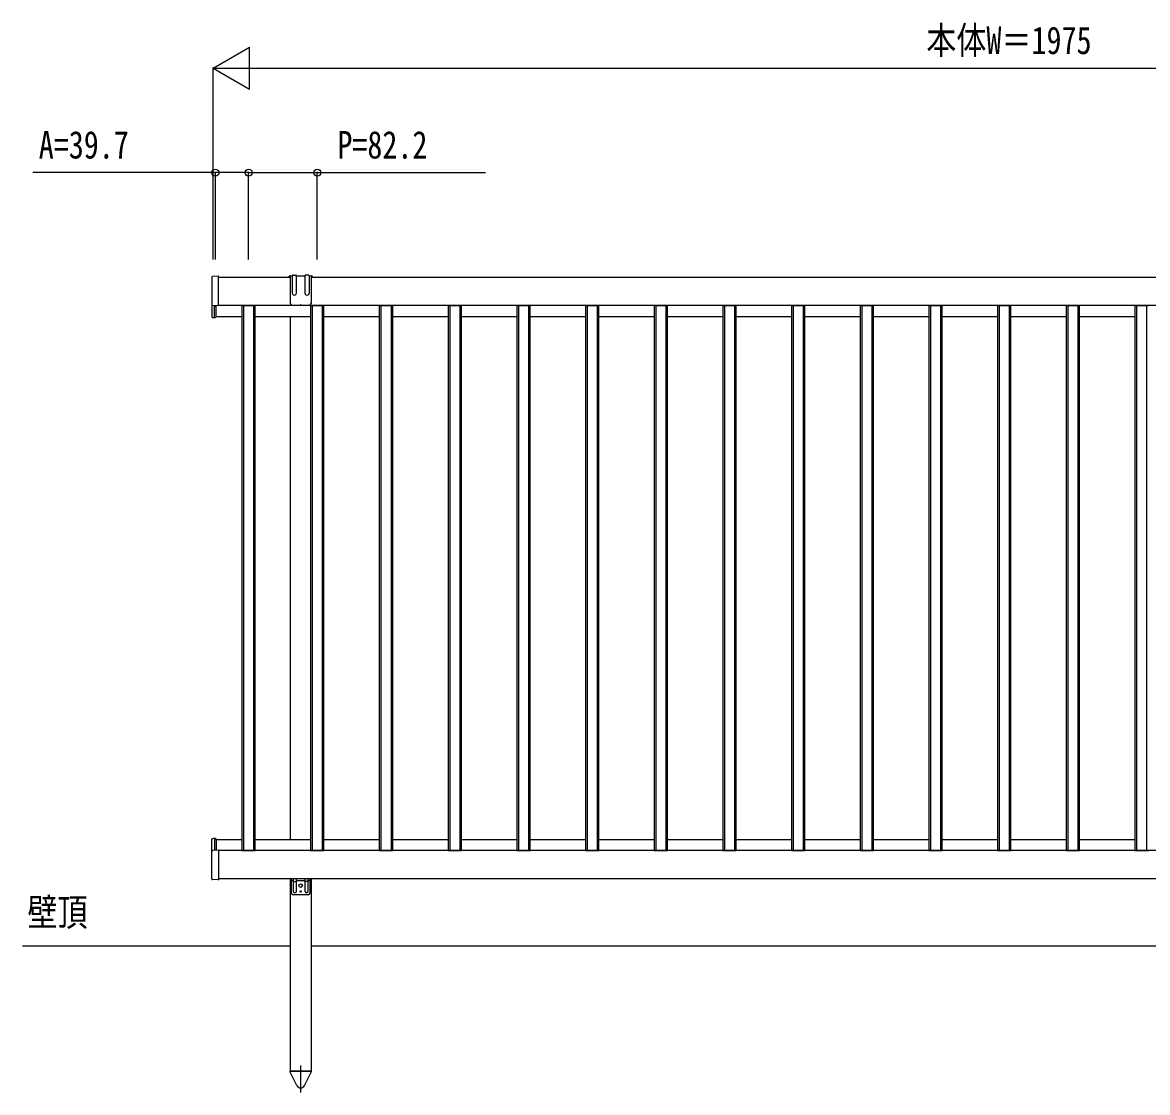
# Model space of a CAD drawing. Units: millimetres, scale not verified. Extents: x -4205 to 4205, y -2970 to 2970.
# Drawn here: x -1756 to -410, y -516 to 764 of the extents above; entities that cross this region are included whole.
import ezdxf
from ezdxf.enums import TextEntityAlignment as Align

# ---------------------------------------------------------------- set-up
doc = ezdxf.new("R2010")
doc.units = ezdxf.units.MM
doc.header["$LTSCALE"] = 12
for name, color, linetype in [('0-2_USER1', 3, 'Continuous'), ('0-3_YKK_A1', 4, 'Continuous'), ('0-4_YKK_D', 6, 'Continuous')]:
    doc.layers.add(name, color=color, linetype=linetype)
doc.styles.add('ＭＳ ゴシック', font='')
doc.styles.get('ＭＳ ゴシック').set_extended_font_data('MS Gothic')

msp = doc.modelspace()

# ---------------------------------------------------------------- linework, layer by layer
at = {"layer": '0-3_YKK_A1'}
for p, q in [((-1529.55, 459.01), (-1529.55, 426.37)), ((-1521.86, 460.42), (-1528.61, 460.01)), ((-1521.55, 459.44), (-1521.55, 460.12)), ((-1521.55, 425.94), (-1521.55, 459.44)), ((-1521.55, 459.22), (-1435.55, 459.22)), ((-1435.55, 460.72), (-1433.04, 460.72)), ((-1435.55, 460.72), (-1435.55, 427.7)), ((-1433.05, 460.72), (-1433.05, 440.27)), ((-1432.04, 461.72), (-1429.04, 461.72)), ((-1428.05, 440.27), (-1428.05, 460.8)), ((-1428.04, 460.72), (-1418.04, 460.72)), ((-1418.05, 460.72), (-1418.05, 440.23)), ((-1414.04, 461.72), (-1417.04, 461.72)), ((-1413.05, 460.79), (-1413.05, 440.23)), ((-1413.04, 460.72), (-1410.55, 460.72)), ((-1410.54, 460.72), (-1410.55, 427.7)), ((-1410.54, 459.22), (305.45, 459.22)), ((-1529.55, 426.37), (-1529.55, 413.09)), ((-1521.86, 424.96), (-1528.61, 425.37)), ((-1526.05, 424.44), (-1524.33, 424.34)), ((-1524.05, 413.04), (-1524.05, 424.04)), ((-1521.55, 425.26), (-1521.55, 425.94)), ((444.95, 425.22), (-1521.55, 425.22)), ((-1493.35, 425.22), (-1493.35, -226.78)), ((-1493.35, 425.22), (-1477.35, 425.22)), ((-1491.35, 425.22), (-1491.35, -226.78)), ((-1479.35, 425.22), (-1479.35, -226.78)), ((-1477.35, -226.78), (-1477.35, 425.22)), ((-1433.55, 425.7), (-1423.76, 425.7)), ((-1422.33, 425.7), (-1412.55, 425.7)), ((-1411.15, 425.22), (-1411.15, -226.78)), ((-1411.15, 425.22), (-1395.15, 425.22)), ((-1409.15, 425.22), (-1409.15, -226.78)), ((-1397.15, 425.22), (-1397.15, -226.78)), ((-1395.15, -226.78), (-1395.15, 425.22)), ((-1328.95, 425.22), (-1328.95, -226.78)), ((-1328.95, 425.22), (-1312.95, 425.22)), ((-1326.95, 425.22), (-1326.95, -226.78)), ((-1314.95, 425.22), (-1314.95, -226.78)), ((-1312.95, -226.78), (-1312.95, 425.22)), ((-1246.75, 425.22), (-1246.75, -226.78)), ((-1246.75, 425.22), (-1230.75, 425.22)), ((-1244.75, 425.22), (-1244.75, -226.78)), ((-1232.75, 425.22), (-1232.75, -226.78)), ((-1230.75, -226.78), (-1230.75, 425.22)), ((-1164.55, 425.22), (-1164.55, -226.78)), ((-1164.55, 425.22), (-1148.55, 425.22)), ((-1162.55, 425.22), (-1162.55, -226.78)), ((-1150.55, 425.22), (-1150.55, -226.78)), ((-1148.55, -226.78), (-1148.55, 425.22)), ((-1082.35, 425.22), (-1082.35, -226.78)), ((-1082.35, 425.22), (-1066.35, 425.22)), ((-1080.35, 425.22), (-1080.35, -226.78)), ((-1068.35, 425.22), (-1068.35, -226.78)), ((-1066.35, -226.78), (-1066.35, 425.22)), ((-1000.15, 425.22), (-1000.15, -226.78)), ((-1000.15, 425.22), (-984.15, 425.22)), ((-998.15, 425.22), (-998.15, -226.78)), ((-986.15, 425.22), (-986.15, -226.78)), ((-984.15, -226.78), (-984.15, 425.22)), ((-917.95, 425.22), (-917.95, -226.78)), ((-917.95, 425.22), (-901.95, 425.22)), ((-915.95, 425.22), (-915.95, -226.78)), ((-903.95, 425.22), (-903.95, -226.78)), ((-901.95, -226.78), (-901.95, 425.22)), ((-835.75, 425.22), (-835.75, -226.78)), ((-835.75, 425.22), (-819.75, 425.22)), ((-833.75, 425.22), (-833.75, -226.78)), ((-821.75, 425.22), (-821.75, -226.78)), ((-819.75, -226.78), (-819.75, 425.22)), ((-753.55, 425.22), (-753.55, -226.78)), ((-753.55, 425.22), (-737.55, 425.22)), ((-751.55, 425.22), (-751.55, -226.78)), ((-739.55, 425.22), (-739.55, -226.78)), ((-737.55, -226.78), (-737.55, 425.22)), ((-671.35, 425.22), (-671.35, -226.78)), ((-671.35, 425.22), (-655.35, 425.22)), ((-669.35, 425.22), (-669.35, -226.78)), ((-657.35, 425.22), (-657.35, -226.78)), ((-655.35, -226.78), (-655.35, 425.22)), ((-589.15, 425.22), (-589.15, -226.78)), ((-589.15, 425.22), (-573.15, 425.22)), ((-587.15, 425.22), (-587.15, -226.78)), ((-575.15, 425.22), (-575.15, -226.78)), ((-573.15, -226.78), (-573.15, 425.22)), ((-506.95, 425.22), (-506.95, -226.78)), ((-506.95, 425.22), (-490.95, 425.22)), ((-504.95, 425.22), (-504.95, -226.78)), ((-492.95, 425.22), (-492.95, -226.78)), ((-490.95, -226.78), (-490.95, 425.22)), ((-424.75, 425.22), (-424.75, -226.78)), ((-424.75, 425.22), (-408.75, 425.22)), ((-422.75, 425.22), (-422.75, -226.78)), ((-410.75, 425.22), (-410.75, -226.78)), ((-1529.55, 413.09), (-1529.55, 412.11)), ((-1526.05, 410.94), (-1525.98, 410.95)), ((-1524.32, 411.42), (-1525.05, 411.35)), ((-1524.32, 411.42), (-1525.05, 411.35)), ((-1525.05, 411), (-1525.05, 411.35)), ((-1524.3, 411.43), (-1524.3, 411.43)), ((-1524.05, 411.84), (-1524.05, 413.04)), ((-1524.05, 412.22), (-1493.35, 412.22)), ((-1477.35, 412.22), (-1411.15, 412.22)), ((-1435.55, 412.22), (-1435.55, -213.78)), ((-1395.15, 412.22), (-1328.95, 412.22)), ((-1312.95, 412.22), (-1246.75, 412.22)), ((-1230.75, 412.22), (-1164.55, 412.22)), ((-1148.55, 412.22), (-1082.35, 412.22)), ((-1066.35, 412.22), (-1000.15, 412.22)), ((-984.15, 412.22), (-917.95, 412.22)), ((-901.95, 412.22), (-835.75, 412.22)), ((-819.75, 412.22), (-753.55, 412.22)), ((-737.55, 412.22), (-671.35, 412.22)), ((-655.35, 412.22), (-589.15, 412.22)), ((-573.15, 412.22), (-506.95, 412.22)), ((-490.95, 412.22), (-424.75, 412.22)), ((-1529.55, -214.66), (-1529.55, -213.67)), ((-1529.55, -227.94), (-1529.55, -214.66)), ((-1526.05, -212.51), (-1525.98, -212.51)), ((-1525.05, -212.57), (-1525.05, -212.91)), ((-1524.32, -212.99), (-1525.05, -212.91)), ((-1524.3, -212.99), (-1524.3, -212.99)), ((-1524.05, -213.41), (-1524.05, -214.61)), ((-1524.05, -213.78), (-1493.35, -213.78)), ((-1524.05, -214.61), (-1524.05, -225.6)), ((-1477.35, -213.78), (-1411.15, -213.78)), ((-1395.15, -213.78), (-1328.95, -213.78)), ((-1312.95, -213.78), (-1246.75, -213.78)), ((-1230.75, -213.78), (-1164.55, -213.78)), ((-1148.55, -213.78), (-1082.35, -213.78)), ((-1066.35, -213.78), (-1000.15, -213.78)), ((-984.15, -213.78), (-917.95, -213.78)), ((-901.95, -213.78), (-835.75, -213.78)), ((-819.75, -213.78), (-753.55, -213.78)), ((-737.55, -213.78), (-671.35, -213.78)), ((-655.35, -213.78), (-589.15, -213.78)), ((-573.15, -213.78), (-506.95, -213.78)), ((-490.95, -213.78), (-424.75, -213.78)), ((-1529.55, -260.58), (-1529.55, -227.94)), ((-1521.86, -226.53), (-1528.61, -226.94)), ((-1526.05, -226.01), (-1524.33, -225.9)), ((444.95, -226.78), (-1521.55, -226.78)), ((-1521.55, -226.83), (-1521.55, -227.51)), ((-1521.55, -227.51), (-1521.55, -261.01)), ((-1493.35, -226.78), (-1477.35, -226.78)), ((-1411.15, -226.78), (-1395.15, -226.78)), ((-1328.95, -226.78), (-1312.95, -226.78)), ((-1246.75, -226.78), (-1230.75, -226.78)), ((-1164.55, -226.78), (-1148.55, -226.78)), ((-1082.35, -226.78), (-1066.35, -226.78)), ((-1000.15, -226.78), (-984.15, -226.78)), ((-917.95, -226.78), (-901.95, -226.78)), ((-835.75, -226.78), (-819.75, -226.78)), ((-753.55, -226.78), (-737.55, -226.78)), ((-671.35, -226.78), (-655.35, -226.78)), ((-589.15, -226.78), (-573.15, -226.78)), ((-506.95, -226.78), (-490.95, -226.78)), ((-424.75, -226.78), (-408.75, -226.78)), ((-1521.86, -261.99), (-1528.61, -261.58)), ((442.95, -260.78), (-1521.55, -260.78)), ((-1521.55, -261.01), (-1521.55, -261.69)), ((-1435.55, -260.78), (-1435.55, -490.78)), ((-1434.05, -277.78), (-1434.05, -260.78)), ((-1432.05, -262.98), (-1434.05, -262.98)), ((-1432.05, -260.78), (-1432.05, -275.28)), ((-1431.05, -263.86), (-1429.05, -263.86)), ((-1428.05, -275.28), (-1428.05, -260.78)), ((-1418.05, -262.98), (-1428.05, -262.98)), ((-1418.05, -260.78), (-1418.05, -275.28)), ((-1415.05, -263.86), (-1417.05, -263.86)), ((-1414.05, -275.28), (-1414.05, -260.78)), ((-1412.05, -262.98), (-1414.05, -262.98)), ((-1412.05, -260.78), (-1412.05, -277.78)), ((-1410.55, -260.78), (-1410.55, -490.78)), ((-1414.05, -279.78), (-1432.05, -279.78)), ((-1755.91, -340.78), (-1435.55, -340.78)), ((-1410.55, -340.78), (305.45, -340.78)), ((-1423.05, -516.3), (-1423.05, -483.82)), ((-1435.75, -491.78), (-1435.75, -490.78)), ((-1435.75, -490.78), (-1410.35, -490.78)), ((-1427.51, -508.04), (-1435.75, -491.78)), ((-1410.55, -490.78), (-1435.55, -490.78)), ((-1418.59, -508.04), (-1410.35, -491.78)), ((-1410.35, -490.78), (-1410.35, -491.78))]:
    msp.add_line(p, q, dxfattribs=at)
for points in [[(-1526.05, 412.94), (-1526.05, 424.44), (-1526.05, 425.22)], [(-1526.11, 410.95), (-1526.05, 410.94), (-1526.05, 412.94)], [(-1524.29, 411.43), (-1524.32, 411.42), (-1524.32, 411.42)], [(-1524.05, 411.84), (-1524.05, 411.75), (-1524.08, 411.63), (-1524.14, 411.53), (-1524.21, 411.46), (-1524.29, 411.43), (-1524.3, 411.43)], [(-1526.11, -212.51), (-1526.05, -212.51), (-1526.05, -214.5)], [(-1526.05, -214.5), (-1526.05, -226.01), (-1526.05, -226.78)], [(-1524.29, -212.99), (-1524.32, -212.99), (-1524.32, -212.99)], [(-1524.05, -213.41), (-1524.05, -213.31), (-1524.08, -213.2), (-1524.14, -213.09), (-1524.21, -213.03), (-1524.29, -213), (-1524.3, -213)]]:
    msp.add_lwpolyline(points, dxfattribs=at)
for centre, radius in [((-1423.05, -268.78), 2.1), ((-1423.05, -275.78), 0.65)]:
    msp.add_circle(centre, radius, dxfattribs=at)
for centre, radius, start, end in [((-1528.55, 459.01), 1, 93.5, 180), ((-1521.85, 460.12), 0.3, 0, 93.5), ((-1435.55, 458.72), 2, 90, 165.52249), ((-1432.04, 460.72), 1, 90, 180), ((-1429.04, 460.72), 1, 0, 90), ((-1417.04, 460.72), 1, 90, 180), ((-1414.04, 460.72), 1, 0, 90), ((-1410.55, 458.72), 2, 14.47751, 90), ((-1430.55, 440.27), 2.5, 179.99998, 0.00004), ((-1415.55, 440.23), 2.5, 180, 0.00002), ((-1528.55, 426.37), 1, 180, 266.5), ((-1524.35, 424.04), 0.3, 0, 86.5), ((-1521.85, 425.26), 0.3, 266.5, 0), ((-1433.55, 427.7), 2, 180, 270), ((-1423.05, 425), 1, 44.427, 135.573), ((-1412.55, 427.7), 2, 270, 0), ((-1528.54, 412.11), 1, 179.84406, 266.06286), ((-1528.54, -213.67), 1, 93.93714, 180.15594), ((-1528.55, -227.94), 1, 93.5, 180), ((-1524.35, -225.6), 0.3, 273.5, 0), ((-1521.85, -226.83), 0.3, 0, 93.5), ((-1528.55, -260.58), 1, 180, 266.5), ((-1521.85, -261.69), 0.3, 266.5, 0), ((-1431.05, -262.86), 1, 180, 270), ((-1429.05, -262.86), 1, 270, 0), ((-1417.05, -262.86), 1, 180, 270), ((-1415.05, -262.86), 1, 270, 0), ((-1432.05, -277.78), 2, 180, 270), ((-1430.05, -275.28), 2, 180, 0), ((-1416.05, -275.28), 2, 180, 0), ((-1414.05, -277.78), 2, 270, 0), ((-1423.05, -505.78), 5, 206.87405, 333.12595)]:
    msp.add_arc(centre, radius, start, end, dxfattribs=at)
for centre, major_axis, start_param, end_param in [((-1525.98, 412.94), (-32.76, 2), 1.4942613, 1.5707963), ((-1526.11, 412.94), (-32.76, -2), 1.5707963, 1.5994645), ((-1525.98, -214.51), (-32.76, -2), 4.712389, 4.788924), ((-1526.11, -214.51), (-32.76, 2), 4.6837208, 4.712389)]:
    msp.add_ellipse(centre, major_axis=major_axis, ratio=0.060935, start_param=start_param, end_param=end_param, dxfattribs=at)
at = {"layer": '0-4_YKK_D'}
for p, q in [((-1527.6, 709.22), (-1484.29, 734.22)), ((-1484.29, 684.22), (-1484.29, 734.22)), ((-1527.6, 480.2), (-1527.6, 710.22)), ((-1527.6, 709.22), (-1484.29, 684.22)), ((-1527.6, 709.22), (-1440.99, 709.22)), ((-1477.6, 709.22), (397.45, 709.22)), ((-1525.05, 480.22), (-1525.05, 585.22)), ((-1485.35, 480.22), (-1485.35, 585.22)), ((-1485.35, 480.22), (-1485.35, 585.22)), ((-1403.15, 480.22), (-1403.15, 585.22))]:
    msp.add_line(p, q, dxfattribs=at)
for points in [[(-1485.35, 584.22), (-1525.05, 584.22), (-1743.45, 584.22)], [(-1485.35, 584.22), (-1403.15, 584.22), (-1201.75, 584.22)]]:
    msp.add_lwpolyline(points, dxfattribs=at)
for centre in [(-1525.05, 584.22), (-1485.35, 584.22), (-1485.35, 584.22), (-1403.15, 584.22)]:
    msp.add_circle(centre, 4.25, dxfattribs=at)

# ---------------------------------------------------------------- texts
at = {"layer": '0-2_USER1', "style": 'ＭＳ ゴシック', "width": 0.8}
msp.add_text('壁頂', height=32.99, dxfattribs=at).set_placement((-1750, -327), align=Align.BOTTOM_LEFT)
at = {"layer": '0-4_YKK_D', "style": 'ＭＳ ゴシック', "width": 0.8}
for s, p in [('本体W＝1975', (-674.47, 716.22)), ('A=39.7', (-1736.45, 591.22)), ('P=82.2', (-1379.15, 591.22))]:
    msp.add_text(s, height=32.99, dxfattribs=at).set_placement(p, align=Align.BOTTOM_LEFT)

doc.saveas('drawing.dxf')
